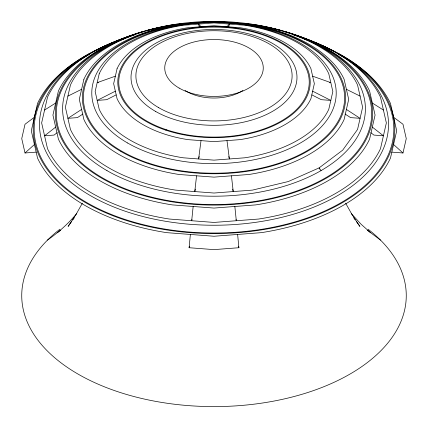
<?xml version="1.0" encoding="UTF-8"?>
<svg xmlns="http://www.w3.org/2000/svg" width="428" height="428" viewBox="0 0 428 428"><rect width="100%" height="100%" fill="white"/><g stroke="black" fill="none" stroke-linecap="round" stroke-linejoin="round"><path stroke-width="0.64" d="M237.626 234.378L238.883 247.726L214 249.62L189.117 247.726L190.374 234.378M193.156 206.483L191.696 220.736L191.974 219.516M196.57 175.817L194.767 191.567L195.323 189.123M201.016 140.625L198.619 158.965L199.181 156.52M228.68 27.141L229.381 24.08L226.984 26.723M189.117 247.726L189.417 246.426M391.711 152.127L402.983 152.983L406.263 138.619L402.983 124.254L393.455 117.128M82.353 203.204L75.863 214.776L68.111 226.412L71.588 221.554M72.749 219.939L74.301 217.782M76.649 213.642C68.234 223.78 58.262 232.527 47.497 240.097M34.545 117.128L25.017 124.254L21.737 138.619L25.017 152.983L34.545 144.407M55.667 127.105L44.576 135.799L54.11 135.071L57.133 132.701M57.539 232.586L60.733 230.189M81.598 109.44L67.908 118.326L77.436 117.604L82.914 114.046M44.576 110.044L55.667 103.036M115.357 91.175L97.188 100.403L106.716 99.681L116.095 94.914M67.908 96.118L81.598 89.308M115.357 76.179L97.188 82.647L98.456 82.743M329.544 82.743L330.812 82.647L312.643 76.179M25.017 152.983L36.289 152.127M231.43 22.93L233.233 22.877M194.767 22.877L196.57 22.93M393.455 144.407L402.983 152.983M346.402 89.308L360.092 96.118M312.643 91.175L330.812 100.403L321.284 99.681L311.905 94.914M372.333 103.036L383.424 110.044M346.402 109.44L360.092 118.326L350.564 117.604L345.086 114.046M367.267 230.189L380.503 240.097M372.333 127.105L383.424 135.799L373.89 135.071L370.867 132.701M370.461 232.586L361.136 224.277L351.351 213.642M201.016 26.723L198.619 24.08L199.32 27.141M321.048 170.606L319.095 167.899L288.312 181.536L252.466 190.107L214 193.028L175.534 190.107A148.623 85.809 0 0 1 70.438 129.433L65.377 107.225L70.438 85.012A148.623 85.809 0 0 1 175.534 24.337L214 21.416L252.466 24.337A148.623 85.809 0 0 1 357.562 85.012L362.623 107.225L357.562 129.433L342.71 150.126L319.095 167.899L319.732 169.055M353.699 217.782L355.251 219.939M356.412 221.554L359.889 226.412L352.137 214.776L345.647 203.204M228.82 156.52L229.381 158.965L226.984 140.625M232.677 189.123L233.233 191.567L231.43 175.817M236.026 219.516L236.304 220.736L234.844 206.483M238.583 246.426L238.883 247.726M338.425 54.244A179.83 103.822 0 0 1 342.058 202.091A179.83 103.822 0 0 1 85.942 202.091A179.83 103.822 0 0 1 89.575 54.244M283.416 31.142A158.649 91.597 0 0 1 337.901 170.708A158.649 91.597 0 0 1 90.099 170.708A158.649 91.597 0 0 1 144.584 31.142M145.857 30.784A158.649 91.597 0 0 1 166.225 26.156M167.562 25.915A158.649 91.597 0 0 1 172.265 25.134M172.939 25.027A158.649 91.597 0 0 1 174.223 24.835M253.777 24.835A158.649 91.597 0 0 1 255.061 25.027M255.735 25.134A158.649 91.597 0 0 1 260.438 25.915M261.776 26.156A158.649 91.597 0 0 1 282.143 30.784M292.843 34.657A157.686 91.041 0 0 1 334.798 172.019A157.686 91.041 0 0 1 93.202 172.019A157.686 91.041 0 0 1 135.157 34.657M304.394 38.804A180.787 104.379 0 0 1 352.49 196.292A180.787 104.379 0 0 1 75.51 196.292A180.787 104.379 0 0 1 123.606 38.804M130.861 35.749A172.361 99.51 0 0 0 47.513 97.167L41.639 122.922L47.513 148.677A172.361 99.51 0 0 0 169.392 219.04L214 222.432L258.608 219.04A172.361 99.51 0 0 0 380.487 148.677L386.361 122.922L380.487 97.167A172.361 99.51 0 0 0 297.139 35.749M298.22 36.246A174.512 100.751 0 0 1 348.429 188.737A174.512 100.751 0 0 1 79.571 188.737A174.512 100.751 0 0 1 129.78 36.246M139.587 32.598A161.072 92.994 0 0 0 58.411 91.004L52.928 115.073L58.411 139.143A161.072 92.994 0 0 0 172.313 204.9L214 208.067L255.687 204.9A161.072 92.994 0 0 0 369.589 139.143L375.072 115.073L369.589 91.004A161.072 92.994 0 0 0 288.413 32.598M140.833 32.223A161.072 92.994 0 0 1 144.621 31.142M147.821 30.286A161.072 92.994 0 0 1 153.668 28.847M154.979 28.542A161.072 92.994 0 0 1 160.933 27.269M164.272 26.616A161.072 92.994 0 0 1 166.278 26.252M167.616 26.017A161.072 92.994 0 0 1 170.296 25.562M257.704 25.562A161.072 92.994 0 0 1 260.385 26.017M261.722 26.252A161.072 92.994 0 0 1 263.728 26.616M267.067 27.269A161.072 92.994 0 0 1 273.021 28.542M274.332 28.847A161.072 92.994 0 0 1 280.18 30.286M283.379 31.142A161.072 92.994 0 0 1 287.167 32.223M368.112 229.231A192.263 111.002 0 0 1 343.245 377.78A192.263 111.002 0 0 1 84.755 377.78A192.263 111.002 0 0 1 59.888 229.231M242.901 90.469A38.45 22.203 0 0 1 185.099 90.469M90.34 53.12A182.703 105.481 0 0 0 37.525 103.469L31.298 130.77L37.525 158.071A182.703 105.481 0 0 0 166.711 232.655L214 236.251L261.289 232.655A182.703 105.481 0 0 0 390.475 158.071L396.703 130.77L390.475 103.469A182.703 105.481 0 0 0 337.66 53.12M93.208 51.633A182.703 105.481 0 0 1 94.957 50.75M104.635 46.272A182.703 105.481 0 0 1 106.508 45.475M107.765 44.951A182.703 105.481 0 0 1 110.301 43.923M116.742 41.473A182.703 105.481 0 0 1 118.706 40.772M121.333 39.863A182.703 105.481 0 0 1 122.649 39.419M305.351 39.419A182.703 105.481 0 0 1 306.667 39.863M309.294 40.772A182.703 105.481 0 0 1 311.258 41.473M317.699 43.923A182.703 105.481 0 0 1 320.235 44.951M321.492 45.475A182.703 105.481 0 0 1 323.365 46.272M333.043 50.75A182.703 105.481 0 0 1 334.792 51.633M83.893 79.244L79.303 99.371L83.893 119.503A134.697 77.768 0 0 0 179.139 174.49L214 177.139L248.861 174.49A134.697 77.768 0 0 0 344.107 119.503L348.697 99.371L344.107 79.244A134.697 77.768 0 0 0 248.861 24.257L214 21.609L179.139 24.257A134.697 77.768 0 0 0 83.893 79.244M99.21 73.766L95.16 91.522L99.21 109.284A118.84 68.608 0 0 0 183.243 157.798L214 160.136L244.757 157.798A118.84 68.608 0 0 0 328.79 109.284L332.84 91.522L328.79 73.766A118.84 68.608 0 0 0 244.757 25.252L214 22.914L183.243 25.252A118.84 68.608 0 0 0 99.21 73.766M117.069 68.678L113.65 83.674L117.069 98.67A100.35 57.935 0 0 0 188.026 139.64L214 141.614L239.974 139.64A100.35 57.935 0 0 0 310.931 98.67L314.35 83.674L310.931 68.678A100.35 57.935 0 0 0 239.974 27.713L214 25.739L188.026 27.713A100.35 57.935 0 0 0 117.069 68.678M120.964 151.517A131.578 75.965 0 0 0 341.095 117.465A131.578 75.965 0 0 0 179.947 24.428A131.578 75.965 0 0 0 120.964 151.517M127.581 142.989A122.215 70.561 0 0 0 332.048 111.355A122.215 70.561 0 0 0 182.371 24.936A122.215 70.561 0 0 0 127.581 142.989M166.38 129.727A95.241 54.987 0 0 0 309.241 82.106A95.241 54.987 0 0 0 166.38 34.486A95.241 54.987 0 0 0 166.38 129.727M106.952 170.606A151.389 87.403 0 0 0 360.232 131.428A151.389 87.403 0 0 0 174.817 24.38A151.389 87.403 0 0 0 106.952 170.606M155.316 111.275A82.989 47.915 0 0 0 294.159 89.794A82.989 47.915 0 0 0 192.52 31.116A82.989 47.915 0 0 0 155.316 111.275M148.693 163.111A130.615 75.408 0 0 0 344.615 97.803A130.615 75.408 0 0 0 148.693 32.496A130.615 75.408 0 0 0 148.693 163.111M165.898 130.208A96.204 55.544 0 0 0 310.204 82.106A96.204 55.544 0 0 0 165.898 34.005A96.204 55.544 0 0 0 165.898 130.208M179.161 88.088A49.268 28.446 0 0 0 261.588 75.339A49.268 28.446 0 0 0 201.251 40.505A49.268 28.446 0 0 0 179.161 88.088M158.772 107.712A78.105 45.095 0 0 0 289.446 87.499A78.105 45.095 0 0 0 193.782 32.266A78.105 45.095 0 0 0 158.772 107.712"/></g></svg>
